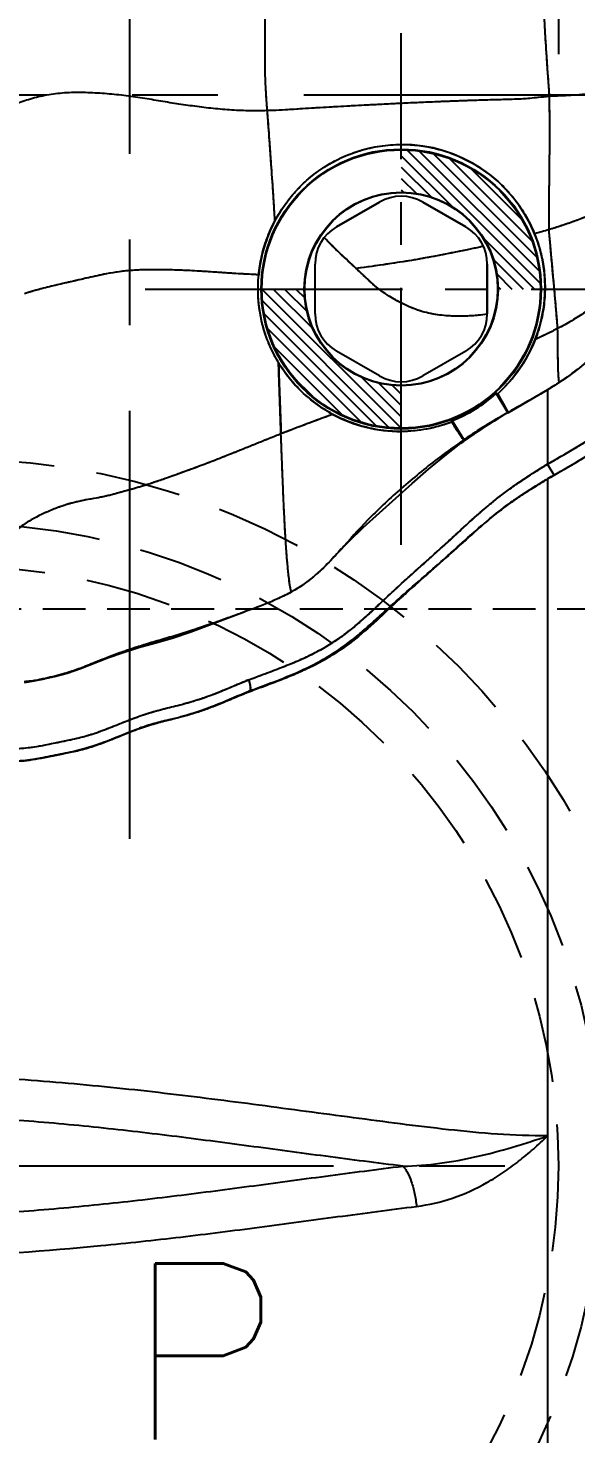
# Model space of a CAD drawing. Header units: millimetres. Extents: x 23075 to 24509, y -21593 to -20579.
# Drawn here: x 23715.78 to 23728.56, y -20938.14 to -20905.32 of the extents above; entities that cross this region are included whole.
import ezdxf

# ---------------------------------------------------------------- set-up
doc = ezdxf.new("R2010")
doc.units = ezdxf.units.MM
doc.header["$LTSCALE"] = 8
for name, pattern in [('CENTER', [2, 1.25, -0.25, 0.25, -0.25]), ('CENTER2', [1.125, 0.75, -0.125, 0.125, -0.125]), ('HIDDEN', [0.375, 0.25, -0.125]), ('HIDDEN2', [0.1875, 0.125, -0.0625])]:
    doc.linetypes.add(name, pattern=pattern)
for name, color, linetype in [('Cav-cor', 30, 'Continuous'), ('CL', 1, 'Continuous'), ('PIN', 5, 'Continuous'), ('PRODUCT', 1, 'Continuous'), ('SCREW', 52, 'HIDDEN'), ('SP', 3, 'Continuous')]:
    doc.layers.add(name, color=color, linetype=linetype)
doc.styles.get("Standard").update_dxf_attribs({"font": 'txt.shx', "width": 0.8, "bigfont": 'chineset.shx'})

# ---------------------------------------------------------------- blocks, each defined once
blk = doc.blocks.new('20100512.182342')
at = {"linetype": 'HIDDEN'}
blk.add_circle((0, 0), 5.5, dxfattribs=at)
at = {"layer": 'SCREW', "linetype": 'CENTER', "ltscale": 5}
for p, q in [((0, -7.042), (0, 7.042)), ((-7, 0), (7, 0))]:
    blk.add_line(p, q, dxfattribs=at)
at = {"layer": 'SCREW', "linetype": 'Continuous'}
blk.add_lwpolyline([(-1.443, 2.5), (-2.887, 0), (-1.443, -2.5), (1.443, -2.5), (2.887, 0), (1.443, 2.5)], close=True, dxfattribs=at)
at = {"layer": 'SCREW'}
for radius in [5, 3]:
    blk.add_circle((0, 0), radius, dxfattribs=at)
blk = doc.blocks.new('20160826.095208')
at = {"layer": 'SP', "linetype": 'CENTER'}
blk.add_line((-17.25, 0), (17.25, 0), dxfattribs=at)
at = {"layer": 'SP', "linetype": 'HIDDEN'}
for radius in [16.5, 15, 14]:
    blk.add_circle((0, 0), radius, dxfattribs=at)
at = {"layer": 'SP'}
blk.add_text('P', height=4.111, dxfattribs=at).set_placement((3.888, -6.392))

msp = doc.modelspace()

# ---------------------------------------------------------------- hatches: boundary and pattern name
at = {"layer": 'PIN', "linetype": 'Continuous'}
h = msp.add_hatch(dxfattribs=at)
h.set_pattern_fill('ANSI31', color=152, scale=1.5, angle=270, style=0)
h.set_pattern_definition([(315, (23959.19718, -20605.77908), (0.13258252, 0.13258252), [])])
h.paths.add_polyline_path([(23724.488, -20914.658), (23724.488, -20913.658, -0.414214), (23722.238, -20911.408), (23721.238, -20911.408, 0.414214)])
h.paths.add_polyline_path([(23726.738, -20911.408), (23727.738, -20911.408, 0.414214), (23724.488, -20908.158), (23724.488, -20909.158, -0.414214)])

# ---------------------------------------------------------------- linework, layer by layer
at = {"linetype": 'HIDDEN2'}
msp.add_lwpolyline([(23743.125, -20896.885), (23743.125, -20910.885, -0.414214), (23735.125, -20918.885), (23711.125, -20918.885, -0.414214), (23703.125, -20910.885), (23703.125, -20896.885, -0.414214), (23711.125, -20888.885), (23735.125, -20888.885, -0.414214)], format="xyb", close=True, dxfattribs=at)
at = {"layer": 'Cav-cor', "color": 241}
for p, q in [((23723.985, -20909.377), (23722.98, -20909.957)), ((23725.995, -20909.957), (23724.99, -20909.377)), ((23722.478, -20911.988), (23722.478, -20910.827)), ((23726.498, -20911.988), (23726.498, -20910.827)), ((23723.985, -20913.438), (23722.98, -20912.858)), ((23725.995, -20912.858), (23724.99, -20913.438)), ((23727.905, -20913.759), (23727.738, -20913.858)), ((23727.905, -20913.759), (23727.905, -20915.497)), ((23726.702, -20913.849), (23726.977, -20914.296)), ((23725.963, -20914.949), (23725.675, -20914.482)), ((23726.978, -20914.297), (23727.006, -20914.281)), ((23725.881, -20915.011), (23725.965, -20914.952)), ((23728.054, -20915.754), (23727.905, -20915.497)), ((23727.905, -20915.841), (23727.905, -20947.941)), ((23716.188, -20920.503), (23716.164, -20920.508))]:
    msp.add_line(p, q, dxfattribs=at)
for points in [[(23727.006, -20914.281), (23727.701, -20913.88), (23727.738, -20913.858)], [(23723.979, -20916.633), (23724.748, -20915.948), (23725.127, -20915.616), (23725.503, -20915.302), (23725.881, -20915.011)], [(23722.891, -20917.696), (23722.975, -20917.605), (23723.273, -20917.293), (23723.603, -20916.975), (23723.979, -20916.633)], [(23719.58, -20919.413), (23720.512, -20919.066), (23720.851, -20918.943)], [(23717.003, -20920.272), (23717.657, -20920.016), (23718.003, -20919.893), (23718.356, -20919.783), (23718.73, -20919.681), (23719.146, -20919.561), (23719.58, -20919.413)], [(23716.188, -20920.503), (23716.4, -20920.454), (23716.692, -20920.377), (23717.003, -20920.272)], [(23715.697, -20920.597), (23715.926, -20920.557), (23716.164, -20920.508)]]:
    msp.add_lwpolyline(points, dxfattribs=at)
for radius in [3.266, 2.261]:
    msp.add_circle((23724.488, -20911.408), radius, dxfattribs=at)
for centre, radius, start, end in [((23724.499, -20911.379), 3.347, 22.136, 90.1939), ((23724.488, -20910.247), 1.005, 60, 120), ((23724.553, -20911.407), 3.405, 152.1921, 174.4265), ((23723.483, -20910.827), 1.005, 120, 180), ((23725.493, -20910.827), 1.005, 0, 60), ((23724.518, -20911.37), 3.327, 338.4763, 22.1079), ((23723.483, -20911.988), 1.005, 180, 240), ((23725.493, -20911.988), 1.005, 300, 0), ((23724.479, -20911.359), 3.367, 312.1778, 338.5498), ((23724.483, -20911.4), 3.338, 211.1813, 241.6109), ((24066.206, -20902.142), 344.754, 181.82613, 182.10266), ((23724.488, -20912.568), 1.005, 240, 300), ((23724.488, -20911.408), 3.296, 291.1151, 312.1978), ((23728.16, -20903.57), 10.382, 261.9273, 262.1368), ((23734.732, -20947.725), 35.424, 109.52, 111.6132), ((23724.474, -20911.423), 3.314, 241.5583, 270.2467), ((23715.842, -20911.17), 10.376, 341.1954, 341.3856), ((23739.889, -20935.204), 23.065, 121.3022, 121.7538), ((23739.425, -20935.427), 22.723, 120.0269, 120.4614), ((23736.78, -20930.923), 17.5, 120.4753, 121.01), ((23731.858, -20923.069), 8.229, 124.1747, 126.3655), ((23734.171, -20925.994), 11.959, 129.5381, 130.1474), ((23734.961, -20926.931), 13.185, 130.1481, 130.7367), ((23702.047, -20891.112), 35.456, 311.5286, 311.7975), ((23714.824, -20914.483), 6.172, 282.0581, 282.5406), ((23724.413, -20929.575), 9.687, 111.0355, 111.6499), ((23729.527, -20943.066), 23.865, 110.8703, 111.1118), ((23717.91, -20915.912), 5.669, 285.9822, 286.1954), ((23720.61, -20928.125), 6.833, 106.0638, 109.0318), ((23720.699, -20928.43), 7.15, 105.2542, 106.0794), ((23721.488, -20931.367), 10.191, 104.2073, 105.1883)]:
    msp.add_arc(centre, radius, start, end, dxfattribs=at)
for points, knots in [([(23721.366, -20907.243), (23721.356, -20907.119), (23721.336, -20906.867), (23721.317, -20906.482), (23721.311, -20906.082), (23721.311, -20905.667), (23721.314, -20905.24), (23721.321, -20904.803), (23721.33, -20904.36), (23721.339, -20903.765), (23721.35, -20903.171), (23721.351, -20902.582), (23721.344, -20902.152), (23721.318, -20901.736), (23721.278, -20901.338), (23721.231, -20900.954), (23721.196, -20900.704), (23721.177, -20900.58)], [0, 0, 0, 0, 0.055957, 0.113598, 0.173426, 0.23572, 0.299972, 0.365554, 0.432007, 0.499011, 0.633077, 0.699201, 0.763965, 0.826377, 0.886299, 0.943914, 1, 1, 1, 1]), ([(23727.947, -20906.912), (23727.943, -20906.806), (23727.929, -20906.596), (23727.905, -20906.282), (23727.884, -20905.969), (23727.857, -20905.558), (23727.828, -20905.06), (23727.82, -20904.574), (23727.821, -20904.203), (23727.827, -20903.941), (23727.838, -20903.692), (23727.853, -20903.39), (23727.874, -20903.108), (23727.894, -20902.844), (23727.905, -20902.72), (23727.913, -20902.661)], [0, 0, 0, 0, 0.07421, 0.148351, 0.222227, 0.295448, 0.438132, 0.57375, 0.638054, 0.699751, 0.758297, 0.81331, 0.912796, 0.957939, 1, 1, 1, 1]), ([(23732.455, -20906.292), (23732.267, -20906.322), (23731.89, -20906.384), (23731.326, -20906.477), (23730.761, -20906.57), (23730.197, -20906.665), (23729.633, -20906.756), (23729.161, -20906.823), (23728.784, -20906.864), (23728.502, -20906.887), (23728.223, -20906.897), (23728.038, -20906.904), (23727.947, -20906.912)], [0, 0, 0, 0, 0.125618, 0.251224, 0.376854, 0.502429, 0.628152, 0.75348, 0.815933, 0.878128, 0.939737, 1, 1, 1, 1]), ([(23721.366, -20907.243), (23721.218, -20907.247), (23720.923, -20907.249), (23720.483, -20907.23), (23720.049, -20907.19), (23719.621, -20907.135), (23719.197, -20907.075), (23718.772, -20907.003), (23718.342, -20906.931), (23717.903, -20906.874), (23717.458, -20906.835), (23717.017, -20906.815), (23716.586, -20906.826), (23716.24, -20906.873), (23715.979, -20906.933), (23715.794, -20906.985), (23715.618, -20907.042), (23715.447, -20907.099), (23715.276, -20907.145), (23715.1, -20907.169), (23714.921, -20907.168), (23714.801, -20907.152), (23714.742, -20907.14)], [0, 0, 0, 0, 0.066266, 0.132332, 0.197435, 0.261686, 0.325537, 0.389555, 0.454626, 0.521063, 0.588, 0.654456, 0.719113, 0.780871, 0.81047, 0.839148, 0.866823, 0.893564, 0.919775, 0.946121, 0.972911, 1, 1, 1, 1]), ([(23727.947, -20906.912), (23727.811, -20906.922), (23727.609, -20906.946), (23727.337, -20906.97), (23727.132, -20906.979), (23726.926, -20906.984), (23726.649, -20906.991), (23726.304, -20907), (23725.889, -20907.014), (23725.476, -20907.03), (23725.064, -20907.047), (23724.653, -20907.066), (23724.243, -20907.086), (23723.696, -20907.113), (23723.012, -20907.149), (23722.19, -20907.199), (23721.641, -20907.236), (23721.366, -20907.243)], [0, 0, 0, 0, 0.06189, 0.092823, 0.123964, 0.155303, 0.186788, 0.249889, 0.31276, 0.375504, 0.438106, 0.500506, 0.562818, 0.625066, 0.749647, 0.874881, 1, 1, 1, 1]), ([(23727.939, -20910.022), (23727.937, -20909.96), (23727.938, -20909.836), (23727.94, -20909.648), (23727.941, -20909.458), (23727.943, -20909.204), (23727.946, -20908.884), (23727.95, -20908.497), (23727.955, -20908.105), (23727.956, -20907.71), (23727.953, -20907.379), (23727.951, -20907.112), (23727.949, -20906.978), (23727.947, -20906.912)], [0, 0, 0, 0, 0.059663, 0.120271, 0.181152, 0.242366, 0.365447, 0.489949, 0.61577, 0.742894, 0.871038, 0.935449, 1, 1, 1, 1]), ([(23721.541, -20909.819), (23721.535, -20909.703), (23721.522, -20909.474), (23721.502, -20909.136), (23721.478, -20908.808), (23721.456, -20908.487), (23721.434, -20908.173), (23721.412, -20907.862), (23721.389, -20907.553), (23721.374, -20907.347), (23721.366, -20907.243)], [0, 0, 0, 0, 0.134793, 0.266006, 0.39329, 0.517804, 0.639729, 0.759648, 0.879534, 1, 1, 1, 1]), ([(23721.541, -20909.819), (23721.673, -20909.568), (23722.005, -20909.093), (23722.685, -20908.517), (23723.531, -20908.127), (23724.166, -20908.033), (23724.488, -20908.032)], [0, 0, 0, 0, 0.23569, 0.475713, 0.732152, 1, 1, 1, 1]), ([(23732.706, -20908.94), (23732.504, -20908.974), (23732.101, -20909.041), (23731.596, -20909.12), (23731.192, -20909.185), (23730.89, -20909.235), (23730.588, -20909.284), (23730.285, -20909.334), (23729.984, -20909.388), (23729.583, -20909.474), (23729.19, -20909.586), (23728.805, -20909.722), (23728.519, -20909.83), (23728.231, -20909.931), (23728.037, -20909.993), (23727.939, -20910.022)], [0, 0, 0, 0, 0.125113, 0.250229, 0.3128, 0.375367, 0.437867, 0.500326, 0.562826, 0.625482, 0.750789, 0.813091, 0.875191, 0.937487, 1, 1, 1, 1]), ([(23723.437, -20910.927), (23723.311, -20910.809), (23723.059, -20910.573), (23722.812, -20910.331), (23722.692, -20910.207)], [0, 0, 0, 0, 0.5, 1, 1, 1, 1]), ([(23728.138, -20912.331), (23728.136, -20912.291), (23728.13, -20912.21), (23728.116, -20912.043), (23728.099, -20911.825), (23728.076, -20911.554), (23728.05, -20911.27), (23728.022, -20910.973), (23727.998, -20910.717), (23727.979, -20910.507), (23727.966, -20910.348), (23727.951, -20910.186), (23727.941, -20910.077), (23727.939, -20910.022)], [0, 0, 0, 0, 0.051564, 0.105365, 0.217357, 0.334432, 0.45748, 0.586514, 0.721042, 0.789669, 0.85888, 0.928669, 1, 1, 1, 1]), ([(23726.407, -20910.41), (23726.158, -20910.466), (23725.659, -20910.568), (23724.915, -20910.712), (23724.174, -20910.828), (23723.682, -20910.897), (23723.437, -20910.927)], [0, 0, 0, 0, 0.254407, 0.506042, 0.754211, 1, 1, 1, 1]), ([(23733.835, -20910.838), (23733.585, -20910.858), (23733.211, -20910.887), (23732.711, -20910.924), (23732.336, -20910.954), (23731.961, -20910.983), (23731.649, -20911.011), (23731.399, -20911.032), (23731.148, -20911.049), (23730.835, -20911.073), (23730.526, -20911.133), (23730.282, -20911.192), (23730.1, -20911.242), (23729.92, -20911.301), (23729.687, -20911.396), (23729.41, -20911.543), (23729.095, -20911.745), (23728.784, -20911.951), (23728.468, -20912.151), (23728.25, -20912.275), (23728.138, -20912.331)], [0, 0, 0, 0, 0.124972, 0.187523, 0.250103, 0.312567, 0.375042, 0.40634, 0.437702, 0.500393, 0.562956, 0.594334, 0.625753, 0.657156, 0.688563, 0.751283, 0.813411, 0.875267, 0.937351, 1, 1, 1, 1]), ([(23721.164, -20911.076), (23720.926, -20911.064), (23720.569, -20911.045), (23720.095, -20911.011), (23719.618, -20910.98), (23719.142, -20910.96), (23718.666, -20910.955), (23718.32, -20910.964), (23717.992, -20910.99), (23717.688, -20911.037), (23717.394, -20911.098), (23717.089, -20911.169), (23716.76, -20911.243), (23716.411, -20911.324), (23716.055, -20911.411), (23715.817, -20911.48), (23715.702, -20911.522)], [0, 0, 0, 0, 0.129061, 0.193894, 0.258354, 0.387948, 0.452727, 0.516278, 0.576185, 0.630804, 0.683266, 0.738954, 0.800766, 0.866049, 0.93353, 1, 1, 1, 1]), ([(23721.627, -20913.128), (23721.443, -20912.825), (23721.172, -20912.153), (23721.129, -20911.43), (23721.164, -20911.076)], [0, 0, 0, 0, 0.49927, 1, 1, 1, 1]), ([(23726.498, -20911.995), (23726.358, -20912.016), (23726.077, -20912.045), (23725.722, -20912.047), (23725.44, -20912.025), (23725.23, -20911.994), (23725.023, -20911.949), (23724.82, -20911.885), (23724.625, -20911.801), (23724.371, -20911.677), (23724.128, -20911.531), (23723.904, -20911.359), (23723.744, -20911.219), (23723.591, -20911.072), (23723.488, -20910.976), (23723.437, -20910.927)], [0, 0, 0, 0, 0.124994, 0.249988, 0.312493, 0.375027, 0.437577, 0.500052, 0.562583, 0.625088, 0.750015, 0.812513, 0.875009, 0.937505, 1, 1, 1, 1]), ([(23732.302, -20911.733), (23732.107, -20911.731), (23731.716, -20911.727), (23731.129, -20911.756), (23730.552, -20911.877), (23730.012, -20912.115), (23729.529, -20912.453), (23729.098, -20912.851), (23728.665, -20913.247), (23728.348, -20913.477), (23728.184, -20913.584)], [0, 0, 0, 0, 0.125028, 0.250037, 0.374998, 0.499946, 0.62492, 0.749943, 0.874978, 1, 1, 1, 1]), ([(23728.138, -20912.331), (23728.094, -20912.353), (23727.92, -20912.442), (23727.745, -20912.528), (23727.613, -20912.591)], [0, 0, 0, 0, 0.248759, 1, 1, 1, 1]), ([(23728.184, -20913.584), (23728.181, -20913.583), (23728.177, -20913.572), (23728.171, -20913.554), (23728.167, -20913.523), (23728.162, -20913.46), (23728.155, -20913.356), (23728.15, -20913.204), (23728.146, -20913.021), (23728.142, -20912.812), (23728.142, -20912.58), (23728.14, -20912.417), (23728.138, -20912.331)], [0, 0, 0, 0, 0.008588, 0.024751, 0.048437, 0.081123, 0.175319, 0.298144, 0.444475, 0.611039, 0.796206, 1, 1, 1, 1]), ([(23726.74, -20913.855), (23726.774, -20913.914), (23726.822, -20913.998), (23726.881, -20914.103), (23726.915, -20914.165), (23726.942, -20914.215), (23726.961, -20914.253), (23726.972, -20914.278), (23726.977, -20914.292), (23726.977, -20914.296)], [0, 0, 0, 0, 0.40965, 0.577549, 0.719437, 0.83353, 0.918128, 0.97318, 1, 1, 1, 1]), ([(23721.684, -20914.791), (23721.548, -20914.845), (23721.276, -20914.955), (23720.867, -20915.12), (23720.459, -20915.284), (23720.051, -20915.446), (23719.643, -20915.598), (23719.236, -20915.746), (23718.833, -20915.888), (23718.503, -20915.998), (23718.25, -20916.072), (23718.074, -20916.12), (23717.905, -20916.167), (23717.736, -20916.213), (23717.561, -20916.256), (23717.373, -20916.291), (23717.173, -20916.325), (23716.966, -20916.365), (23716.756, -20916.419), (23716.547, -20916.486), (23716.341, -20916.564), (23716.142, -20916.652), (23715.949, -20916.749), (23715.762, -20916.853), (23715.583, -20916.973), (23715.473, -20917.068), (23715.421, -20917.12)], [0, 0, 0, 0, 0.065376, 0.131037, 0.196548, 0.261819, 0.326752, 0.391013, 0.45521, 0.517454, 0.545998, 0.572941, 0.598858, 0.624516, 0.650997, 0.679373, 0.709701, 0.741338, 0.773729, 0.806492, 0.839248, 0.871724, 0.903825, 0.935506, 0.967218, 1, 1, 1, 1]), ([(23721.932, -20918.481), (23721.928, -20918.479), (23721.922, -20918.465), (23721.914, -20918.441), (23721.906, -20918.404), (23721.897, -20918.358), (23721.889, -20918.304), (23721.876, -20918.218), (23721.861, -20918.095), (23721.844, -20917.929), (23721.827, -20917.74), (23721.809, -20917.528), (23721.793, -20917.289), (23721.777, -20917.023), (23721.756, -20916.628), (23721.734, -20916.103), (23721.708, -20915.454), (23721.692, -20915.013), (23721.684, -20914.791)], [0, 0, 0, 0, 0.003891, 0.011126, 0.021358, 0.03408, 0.048949, 0.065766, 0.104522, 0.149555, 0.200636, 0.257983, 0.322405, 0.394717, 0.473471, 0.642859, 0.819907, 1, 1, 1, 1]), ([(23725.664, -20914.515), (23725.476, -20914.587), (23725.089, -20914.697), (23724.687, -20914.735), (23724.488, -20914.736)], [0, 0, 0, 0, 0.502567, 1, 1, 1, 1]), ([(23725.963, -20914.949), (23725.959, -20914.947), (23725.949, -20914.935), (23725.93, -20914.911), (23725.904, -20914.874), (23725.869, -20914.824), (23725.827, -20914.762), (23725.758, -20914.658), (23725.703, -20914.574), (23725.664, -20914.515)], [0, 0, 0, 0, 0.028065, 0.08514, 0.17174, 0.287203, 0.429681, 0.597248, 1, 1, 1, 1]), ([(23727.905, -20915.497), (23728.117, -20915.374), (23728.546, -20915.134), (23728.958, -20914.866), (23729.161, -20914.727)], [0, 0, 0, 0, 0.500026, 1, 1, 1, 1]), ([(23728.054, -20915.754), (23728.27, -20915.628), (23728.706, -20915.382), (23729.126, -20915.108), (23729.332, -20914.966)], [0, 0, 0, 0, 0.499985, 1, 1, 1, 1]), ([(23726.391, -20916.576), (23726.602, -20916.394), (23727.042, -20916.045), (23727.511, -20915.74), (23727.75, -20915.592)], [0, 0, 0, 0, 0.498252, 1, 1, 1, 1]), ([(23725.395, -20917.479), (23725.561, -20917.33), (23725.892, -20917.027), (23726.221, -20916.723), (23726.391, -20916.576)], [0, 0, 0, 0, 0.498489, 1, 1, 1, 1]), ([(23725.679, -20917.545), (23725.735, -20917.495), (23725.96, -20917.292), (23726.185, -20917.089), (23726.357, -20916.941)], [0, 0, 0, 0, 0.249181, 1, 1, 1, 1]), ([(23720.936, -20920.533), (23721.146, -20920.452), (23721.569, -20920.3), (23722.196, -20920.048), (23722.801, -20919.739), (23723.36, -20919.343), (23723.866, -20918.878), (23724.366, -20918.404), (23724.879, -20917.94), (23725.224, -20917.634), (23725.395, -20917.479)], [0, 0, 0, 0, 0.123265, 0.246569, 0.370363, 0.495114, 0.620867, 0.747008, 0.873286, 1, 1, 1, 1]), ([(23721.025, -20920.767), (23721.238, -20920.686), (23721.666, -20920.529), (23722.299, -20920.263), (23722.905, -20919.933), (23723.37, -20919.589), (23723.721, -20919.286), (23724.066, -20918.973), (23724.498, -20918.581), (23725.025, -20918.119), (23725.379, -20917.812), (23725.555, -20917.656)], [0, 0, 0, 0, 0.123136, 0.246426, 0.37034, 0.495217, 0.558001, 0.62092, 0.746886, 0.873129, 1, 1, 1, 1]), ([(23722.891, -20917.696), (23722.749, -20917.848), (23722.454, -20918.14), (23722.112, -20918.381), (23721.932, -20918.481)], [0, 0, 0, 0, 0.502345, 1, 1, 1, 1]), ([(23721.932, -20918.481), (23721.761, -20918.577), (23721.403, -20918.74), (23721.035, -20918.876), (23720.851, -20918.943)], [0, 0, 0, 0, 0.500526, 1, 1, 1, 1]), ([(23714.722, -20922.181), (23714.856, -20922.163), (23715.059, -20922.153), (23715.329, -20922.145), (23715.531, -20922.139), (23715.732, -20922.126), (23715.933, -20922.102), (23716.131, -20922.066), (23716.328, -20922.025), (23716.525, -20921.985), (23716.787, -20921.932), (23717.113, -20921.857), (23717.493, -20921.733), (23717.863, -20921.583), (23718.232, -20921.435), (23718.606, -20921.305), (23718.986, -20921.201), (23719.369, -20921.111), (23719.746, -20921.002), (23720.116, -20920.871), (23720.478, -20920.72), (23720.718, -20920.619), (23720.84, -20920.571)], [0, 0, 0, 0, 0.063687, 0.095478, 0.127234, 0.158958, 0.190641, 0.222302, 0.253922, 0.285495, 0.317023, 0.379949, 0.44274, 0.505413, 0.567889, 0.630092, 0.692015, 0.753728, 0.815333, 0.876911, 0.938493, 1, 1, 1, 1]), ([(23716.113, -20920.519), (23716.078, -20920.527), (23715.94, -20920.555), (23715.799, -20920.575), (23715.694, -20920.578)], [0, 0, 0, 0, 0.256574, 1, 1, 1, 1]), ([(23720.971, -20920.674), (23720.969, -20920.663), (23720.961, -20920.615), (23720.948, -20920.568), (23720.936, -20920.533)], [0, 0, 0, 0, 0.23201, 1, 1, 1, 1]), ([(23720.969, -20920.777), (23720.973, -20920.763), (23720.976, -20920.728), (23720.973, -20920.693), (23720.971, -20920.674)], [0, 0, 0, 0, 0.436629, 1, 1, 1, 1]), ([(23719.491, -20921.356), (23719.738, -20921.284), (23720.222, -20921.107), (23720.692, -20920.896), (23720.931, -20920.803)], [0, 0, 0, 0, 0.500277, 1, 1, 1, 1]), ([(23714.707, -20922.47), (23714.786, -20922.459), (23714.945, -20922.447), (23715.263, -20922.437), (23715.581, -20922.429), (23715.897, -20922.39), (23716.131, -20922.349), (23716.364, -20922.3), (23716.596, -20922.256), (23716.828, -20922.208), (23717.058, -20922.152), (23717.284, -20922.085), (23717.581, -20921.981), (23717.943, -20921.833), (23718.234, -20921.717), (23718.382, -20921.666)], [0, 0, 0, 0, 0.063173, 0.126263, 0.252162, 0.315003, 0.377757, 0.440419, 0.502965, 0.565405, 0.627768, 0.690027, 0.752215, 0.876388, 1, 1, 1, 1]), ([(23727.905, -20931.185), (23727.514, -20931.186), (23726.74, -20931.155), (23725.596, -20931.047), (23724.477, -20930.908), (23723.373, -20930.763), (23722.274, -20930.616), (23720.807, -20930.419), (23719.334, -20930.23), (23717.847, -20930.066), (23716.331, -20929.921), (23714.8, -20929.81), (23713.258, -20929.722), (23712.092, -20929.664), (23710.92, -20929.623), (23710.137, -20929.613), (23709.745, -20929.612)], [0, 0, 0, 0, 0.064298, 0.127263, 0.188855, 0.249763, 0.310483, 0.371155, 0.493118, 0.554793, 0.617132, 0.743492, 0.807226, 0.871202, 0.93548, 1, 1, 1, 1]), ([(23724.529, -20931.892), (23723.928, -20931.82), (23722.73, -20931.663), (23720.934, -20931.422), (23719.131, -20931.184), (23717.614, -20931.009), (23716.385, -20930.89), (23715.137, -20930.787), (23713.879, -20930.704), (23712.616, -20930.636), (23711.342, -20930.577), (23710.384, -20930.552), (23709.745, -20930.552)], [0, 0, 0, 0, 0.122221, 0.243894, 0.365969, 0.489558, 0.552143, 0.615249, 0.742566, 0.806592, 0.870821, 1, 1, 1, 1]), ([(23724.529, -20931.892), (23724.818, -20931.888), (23725.395, -20931.841), (23726.248, -20931.681), (23726.947, -20931.494), (23727.499, -20931.323), (23727.773, -20931.231), (23727.91, -20931.185)], [0, 0, 0, 0, 0.249848, 0.499867, 0.749915, 0.874952, 1, 1, 1, 1]), ([(23724.847, -20932.832), (23725.132, -20932.796), (23725.701, -20932.663), (23726.367, -20932.358), (23726.869, -20932.047), (23727.17, -20931.827), (23727.402, -20931.639), (23727.573, -20931.493), (23727.741, -20931.342), (23727.85, -20931.238), (23727.905, -20931.188)], [0, 0, 0, 0, 0.243769, 0.49224, 0.618257, 0.745071, 0.808696, 0.872415, 0.936193, 1, 1, 1, 1]), ([(23709.745, -20933.219), (23710.384, -20933.219), (23711.341, -20933.195), (23712.614, -20933.137), (23713.878, -20933.07), (23715.445, -20932.968), (23717.304, -20932.808), (23719.133, -20932.6), (23720.937, -20932.365), (23722.732, -20932.123), (23723.929, -20931.966), (23724.529, -20931.892)], [0, 0, 0, 0, 0.129106, 0.19332, 0.257331, 0.384649, 0.51047, 0.634193, 0.756341, 0.877929, 1, 1, 1, 1]), ([(23724.529, -20931.892), (23724.548, -20931.911), (23724.586, -20931.956), (23724.657, -20932.075), (23724.735, -20932.268), (23724.805, -20932.535), (23724.836, -20932.73), (23724.847, -20932.832)], [0, 0, 0, 0, 0.079687, 0.175702, 0.412346, 0.694764, 1, 1, 1, 1]), ([(23709.745, -20934.158), (23710.397, -20934.158), (23711.375, -20934.137), (23712.675, -20934.08), (23714.601, -20933.98), (23716.827, -20933.827), (23719.337, -20933.554), (23721.181, -20933.319), (23723.014, -20933.071), (23724.235, -20932.909), (23724.847, -20932.832)], [0, 0, 0, 0, 0.12908, 0.193289, 0.257291, 0.510467, 0.634262, 0.756431, 0.877984, 1, 1, 1, 1])]:
    msp.add_open_spline(points, degree=3, knots=knots, dxfattribs=at)
for points in [[(23727.939, -20910.022), (23727.826, -20910.056), (23727.713, -20910.088), (23727.6, -20910.118)], [(23728.184, -20913.584), (23728.093, -20913.645), (23727.999, -20913.703), (23727.905, -20913.759)], [(23726.977, -20914.296), (23726.632, -20914.501), (23726.29, -20914.715), (23725.963, -20914.949)], [(23727.236, -20916.261), (23727.408, -20916.143), (23727.586, -20916.032), (23727.765, -20915.924)], [(23726.558, -20916.771), (23726.695, -20916.658), (23726.835, -20916.548), (23726.979, -20916.442)], [(23718.987, -20921.488), (23719.148, -20921.447), (23719.311, -20921.408), (23719.471, -20921.362)]]:
    msp.add_open_spline(points, degree=3, dxfattribs=at)
at = {"layer": 'CL', "color": 6, "linetype": 'CENTER'}
for p, q in [((23718.156, -20924.252), (23718.156, -20889.518)), ((23748.214, -20906.885), (23697.129, -20906.885))]:
    msp.add_line(p, q, dxfattribs=at)
at = {"layer": 'PIN', "color": 152, "linetype": 'CENTER2'}
for p, q in [((23724.488, -20917.379), (23724.488, -20905.436)), ((23718.517, -20911.408), (23730.459, -20911.408))]:
    msp.add_line(p, q, dxfattribs=at)
at = {"layer": 'PIN', "color": 152}
for radius in [3.25, 2.25]:
    msp.add_circle((23724.488, -20911.408), radius, dxfattribs=at)
at = {"layer": 'PRODUCT'}
for p, q in [((23722.98, -20909.957), (23723.985, -20909.377)), ((23724.99, -20909.377), (23725.995, -20909.957)), ((23722.478, -20911.988), (23722.478, -20910.827)), ((23726.498, -20910.827), (23726.498, -20911.988)), ((23723.985, -20913.438), (23722.98, -20912.858)), ((23725.995, -20912.858), (23724.99, -20913.438)), ((23727.905, -20913.759), (23727.736, -20913.86)), ((23727.905, -20913.759), (23727.905, -20915.497)), ((23726.702, -20913.849), (23726.977, -20914.296)), ((23725.963, -20914.949), (23725.675, -20914.482)), ((23728.056, -20915.758), (23727.905, -20915.497)), ((23720.942, -20920.814), (23720.942, -20920.814))]:
    msp.add_line(p, q, dxfattribs=at)
for radius in [3.266, 2.261]:
    msp.add_circle((23724.488, -20911.408), radius, dxfattribs=at)
for centre, radius, start, end in [((23724.488, -20910.247), 1.005, 60, 120), ((23723.483, -20910.827), 1.005, 120, 180), ((23725.493, -20910.827), 1.005, 0, 60), ((23723.483, -20911.988), 1.005, 180, 240), ((23725.493, -20911.988), 1.005, 300, 0), ((23724.488, -20912.568), 1.005, 240, 300), ((23724.488, -20911.408), 3.296, 291.1151, 312.1978)]:
    msp.add_arc(centre, radius, start, end, dxfattribs=at)
for points, start_tangent, end_tangent in [([(23721.366, -20907.243), (23721.347, -20906.996), (23721.331, -20906.744), (23721.32, -20906.487), (23721.314, -20906.222), (23721.312, -20905.672), (23721.317, -20905.098), (23721.327, -20904.51), (23721.337, -20903.915), (23721.347, -20903.317), (23721.35, -20902.725), (23721.34, -20902.146), (23721.303, -20901.596), (23721.246, -20901.076), (23721.213, -20900.827), (23721.177, -20900.58)], (-0.083352, 0.99652), (-0.150218, 0.988653)), ([(23727.947, -20906.912), (23727.936, -20906.701), (23727.921, -20906.491), (23727.905, -20906.281), (23727.891, -20906.072), (23727.864, -20905.657), (23727.84, -20905.25), (23727.826, -20904.854), (23727.821, -20904.473), (23727.824, -20904.11), (23727.835, -20903.769), (23727.85, -20903.453), (23727.87, -20903.165), (23727.89, -20902.902), (23727.9, -20902.778), (23727.913, -20902.661)], (-0.039149, 0.999233), (0.118939, 0.992902)), ([(23732.455, -20906.292), (23732.043, -20906.359), (23731.53, -20906.444), (23731.017, -20906.528), (23730.504, -20906.613), (23729.991, -20906.698), (23729.477, -20906.777), (23729.22, -20906.813), (23728.963, -20906.844), (23728.706, -20906.87), (23728.45, -20906.888), (23728.196, -20906.898), (23727.947, -20906.912)], (-0.987508, -0.157569), (-0.997143, -0.075535)), ([(23727.947, -20906.912), (23727.676, -20906.938), (23727.406, -20906.963), (23727.133, -20906.978), (23726.857, -20906.986), (23726.58, -20906.993), (23726.303, -20907.001), (23725.751, -20907.02), (23725.201, -20907.042), (23724.653, -20907.066), (23724.106, -20907.093), (23723.56, -20907.121), (23723.013, -20907.15), (23722.464, -20907.182), (23721.915, -20907.217), (23721.642, -20907.233), (23721.366, -20907.243)], (-0.997053, -0.076717), (-0.999661, -0.026038)), ([(23727.939, -20910.022), (23727.937, -20909.899), (23727.939, -20909.774), (23727.94, -20909.648), (23727.941, -20909.522), (23727.942, -20909.268), (23727.944, -20909.013), (23727.947, -20908.757), (23727.95, -20908.498), (23727.953, -20908.238), (23727.955, -20907.975), (23727.955, -20907.711), (23727.954, -20907.446), (23727.953, -20907.313), (23727.952, -20907.179), (23727.95, -20907.045), (23727.947, -20906.912)], (-0.038305, 0.999266), (-0.039111, 0.999235)), ([(23721.541, -20909.819), (23721.535, -20909.699), (23721.516, -20909.369), (23721.496, -20909.048), (23721.473, -20908.737), (23721.452, -20908.431), (23721.431, -20908.131), (23721.41, -20907.836), (23721.388, -20907.54), (23721.378, -20907.392), (23721.366, -20907.243)], (-0.048677, 0.998815), (-0.078279, 0.996931)), ([(23721.541, -20909.819), (23721.763, -20909.454), (23722.025, -20909.127), (23722.328, -20908.832), (23722.679, -20908.57), (23723.078, -20908.348), (23723.52, -20908.178), (23723.994, -20908.07), (23724.488, -20908.032)], (0.466385, 0.884582), (0.999996, 0.002917)), ([(23724.488, -20908.032), (23724.903, -20908.056), (23725.313, -20908.133), (23725.712, -20908.26), (23726.093, -20908.436), (23726.452, -20908.661), (23726.79, -20908.938), (23727.099, -20909.27), (23727.372, -20909.661), (23727.6, -20910.118)], (0.999996, 0.002917), (0.376159, -0.926555)), ([(23732.706, -20908.94), (23732.288, -20909.009), (23731.797, -20909.089), (23731.305, -20909.167), (23730.813, -20909.248), (23730.322, -20909.328), (23729.833, -20909.421), (23729.349, -20909.543), (23728.876, -20909.697), (23728.644, -20909.783), (23728.412, -20909.868), (23728.176, -20909.948), (23727.939, -20910.022)], (-0.986032, -0.166557), (-0.957637, -0.287978)), ([(23721.164, -20911.076), (23721.23, -20910.664), (23721.354, -20910.24), (23721.541, -20909.819)], (0.096986, 0.995286), (0.466385, 0.884582)), ([(23723.437, -20910.927), (23723.073, -20910.583), (23722.692, -20910.207)], (-0.726917, 0.686726), (-0.695205, 0.718812)), ([(23727.939, -20910.022), (23727.77, -20910.071), (23727.6, -20910.118)], (-0.958094, -0.286453), (-0.966186, -0.257847)), ([(23727.6, -20910.118), (23727.715, -20910.452), (23727.799, -20910.823), (23727.841, -20911.224), (23727.833, -20911.652), (23727.762, -20912.106), (23727.613, -20912.591)], (0.376158, -0.926555), (-0.365858, -0.930671)), ([(23728.138, -20912.331), (23728.133, -20912.252), (23728.127, -20912.171), (23728.113, -20912.003), (23728.099, -20911.829), (23728.084, -20911.65), (23728.068, -20911.466), (23728.051, -20911.275), (23728.032, -20911.078), (23728.013, -20910.875), (23727.993, -20910.666), (23727.975, -20910.455), (23727.966, -20910.348), (23727.956, -20910.241), (23727.946, -20910.133), (23727.939, -20910.022)], (-0.043037, 0.999073), (-0.038116, 0.999273)), ([(23726.407, -20910.41), (23726.328, -20910.428), (23725.791, -20910.54), (23725.257, -20910.645), (23724.725, -20910.74), (23724.198, -20910.822), (23723.672, -20910.897), (23723.437, -20910.927)], (-0.976249, -0.216651), (-0.992494, -0.122295)), ([(23733.835, -20910.838), (23733.336, -20910.877), (23732.836, -20910.915), (23732.335, -20910.954), (23731.836, -20910.995), (23731.337, -20911.036), (23730.836, -20911.08), (23730.343, -20911.178), (23729.862, -20911.325), (23729.411, -20911.548), (23728.991, -20911.814), (23728.574, -20912.083), (23728.359, -20912.212), (23728.138, -20912.331)], (-0.9966, -0.082396), (-0.893153, -0.449754)), ([(23721.164, -20911.076), (23721.066, -20911.071), (23720.556, -20911.043), (23720.045, -20911.008), (23719.537, -20910.978), (23719.024, -20910.96), (23718.514, -20910.96), (23718.266, -20910.97), (23718.029, -20910.99), (23717.81, -20911.019), (23717.604, -20911.055), (23717.401, -20911.098), (23717.19, -20911.145), (23716.961, -20911.197), (23716.718, -20911.253), (23716.467, -20911.311), (23716.21, -20911.374), (23715.95, -20911.442), (23715.702, -20911.522)], (-0.998524, 0.054313), (-0.940067, -0.340991)), ([(23721.627, -20913.128), (23721.482, -20912.863), (23721.369, -20912.602), (23721.282, -20912.345), (23721.219, -20912.091), (23721.176, -20911.838), (23721.153, -20911.585), (23721.149, -20911.331), (23721.164, -20911.076)], (-0.517513, 0.855675), (0.096989, 0.995285)), ([(23726.498, -20911.995), (23726.046, -20912.04), (23725.628, -20912.038), (23725.247, -20911.995), (23724.911, -20911.913), (23724.626, -20911.8), (23724.381, -20911.677), (23724.164, -20911.547), (23723.968, -20911.408), (23723.785, -20911.254), (23723.611, -20911.091), (23723.437, -20910.927)], (-0.989227, -0.14639), (-0.726911, 0.686732)), ([(23731.43, -20911.744), (23731.143, -20911.77), (23730.679, -20911.86), (23730.245, -20912.018), (23729.853, -20912.234), (23729.459, -20912.528), (23729.06, -20912.885), (23728.639, -20913.254), (23728.184, -20913.584)], (-0.998179, -0.060317), (-0.835752, -0.549107)), ([(23728.138, -20912.331), (23727.88, -20912.461), (23727.619, -20912.588), (23727.613, -20912.591)], (-0.890519, -0.454947), (-0.90337, -0.428863)), ([(23728.184, -20913.584), (23728.182, -20913.581), (23728.178, -20913.575), (23728.175, -20913.567), (23728.172, -20913.556), (23728.167, -20913.526), (23728.164, -20913.485), (23728.16, -20913.431), (23728.156, -20913.367), (23728.153, -20913.294), (23728.15, -20913.213), (23728.147, -20913.029), (23728.143, -20912.82), (23728.142, -20912.587), (23728.14, -20912.461), (23728.138, -20912.331)], (-0.787443, 0.616388), (-0.026498, 0.999649)), ([(23727.613, -20912.591), (23727.401, -20913.032), (23727.1, -20913.473), (23726.74, -20913.855)], (-0.36586, -0.93067), (-0.740666, -0.671873)), ([(23722.895, -20914.336), (23722.439, -20914.039), (23722.001, -20913.632), (23721.627, -20913.128)], (-0.879711, 0.475508), (-0.517513, 0.855675)), ([(23721.684, -20914.791), (23721.673, -20914.491), (23721.662, -20914.192), (23721.652, -20913.89), (23721.642, -20913.585), (23721.632, -20913.28), (23721.627, -20913.128)], (-0.035089, 0.999384), (-0.03124, 0.999512)), ([(23728.184, -20913.584), (23728.047, -20913.672), (23727.905, -20913.759)], (-0.835587, -0.549358), (-0.857093, -0.515162)), ([(23726.74, -20913.855), (23726.727, -20913.853), (23726.714, -20913.851), (23726.702, -20913.849)], (-0.990597, 0.136812), (-0.99009, 0.140433)), ([(23726.74, -20913.855), (23726.871, -20914.085), (23726.951, -20914.235), (23726.977, -20914.296)], (0.500193, -0.865914), (-0.031873, -0.999492)), ([(23727.736, -20913.86), (23727.119, -20914.212), (23726.976, -20914.293)], (-0.863638, -0.504112), (-0.866704, -0.498822)), ([(23722.895, -20914.336), (23722.756, -20914.386), (23722.221, -20914.584), (23721.684, -20914.791)], (-0.942745, -0.333513), (-0.930436, -0.366453)), ([(23724.488, -20914.736), (23723.945, -20914.694), (23723.407, -20914.56), (23722.895, -20914.336)], (-0.999988, -0.004913), (-0.879711, 0.475508)), ([(23725.664, -20914.515), (23725.668, -20914.504), (23725.672, -20914.493), (23725.675, -20914.482)], (0.322339, 0.946624), (0.319195, 0.947689)), ([(23726.976, -20914.293), (23726.261, -20914.724)], (-0.866704, -0.498822), (-0.842151, -0.539241)), ([(23721.684, -20914.791), (23721.412, -20914.9), (23721.14, -20915.01), (23720.867, -20915.12), (23720.594, -20915.229), (23720.05, -20915.445), (23719.506, -20915.648), (23718.965, -20915.841), (23718.693, -20915.934), (23718.431, -20916.018), (23718.187, -20916.089), (23717.959, -20916.151), (23717.737, -20916.212), (23717.504, -20916.266), (23717.244, -20916.313), (23716.968, -20916.367), (23716.687, -20916.442), (23716.409, -20916.539), (23716.142, -20916.654), (23715.886, -20916.784), (23715.645, -20916.933), (23715.531, -20917.02), (23715.421, -20917.12)], (-0.929955, -0.367674), (-0.704522, -0.709682)), ([(23721.932, -20918.481), (23721.929, -20918.478), (23721.925, -20918.472), (23721.921, -20918.464), (23721.918, -20918.453), (23721.91, -20918.425), (23721.903, -20918.389), (23721.896, -20918.35), (23721.889, -20918.307), (23721.875, -20918.206), (23721.861, -20918.089), (23721.847, -20917.957), (23721.833, -20917.812), (23721.82, -20917.652), (23721.793, -20917.284), (23721.768, -20916.845), (23721.745, -20916.358), (23721.724, -20915.845), (23721.703, -20915.321), (23721.684, -20914.791)], (-0.83632, 0.548242), (-0.036381, 0.999338)), ([(23725.664, -20914.515), (23725.308, -20914.629), (23724.919, -20914.706), (23724.488, -20914.736)], (-0.934183, -0.356794), (-0.999988, -0.004913)), ([(23725.952, -20914.941), (23725.92, -20914.896), (23725.822, -20914.754), (23725.664, -20914.515)], (-0.747322, 0.664463), (-0.545809, 0.83791)), ([(23726.261, -20914.724), (23725.95, -20914.93)], (-0.842151, -0.539241), (-0.826085, -0.563545)), ([(23727.905, -20915.497), (23728.104, -20915.382), (23728.282, -20915.28), (23728.442, -20915.186), (23728.585, -20915.1), (23728.712, -20915.022), (23728.824, -20914.951), (23728.923, -20914.886), (23729.012, -20914.828), (23729.09, -20914.775), (23729.161, -20914.727)], (0.865481, 0.500942), (0.825663, 0.564164)), ([(23725.95, -20914.93), (23725.39, -20915.333), (23724.546, -20916.019), (23723.788, -20916.723), (23723.149, -20917.414), (23722.886, -20917.702)], (-0.826085, -0.563545), (-0.685009, -0.728534)), ([(23729.331, -20914.977), (23729.019, -20915.184), (23728.475, -20915.517), (23728.056, -20915.758)], (-0.824474, -0.5659), (-0.866235, -0.499637)), ([(23725.853, -20917.062), (23726.007, -20916.921), (23726.165, -20916.777), (23726.332, -20916.628), (23726.515, -20916.471), (23726.721, -20916.303), (23726.959, -20916.122), (23727.233, -20915.927), (23727.548, -20915.719), (23727.905, -20915.497)], (0.736542, 0.676392), (0.854322, 0.519744)), ([(23726.022, -20917.246), (23726.133, -20917.146), (23726.293, -20917.004), (23726.461, -20916.859), (23726.644, -20916.706), (23726.851, -20916.544), (23727.09, -20916.368), (23727.366, -20916.179), (23727.687, -20915.976), (23728.056, -20915.757)], (0.744369, 0.667769), (0.865368, 0.501137)), ([(23720.936, -20920.533), (23721.363, -20920.373), (23721.738, -20920.23), (23722.075, -20920.091), (23722.4, -20919.94), (23722.733, -20919.761), (23723.057, -20919.553), (23723.328, -20919.351), (23723.564, -20919.151), (23723.788, -20918.948), (23724.02, -20918.731), (23724.273, -20918.494), (23724.547, -20918.242), (23724.827, -20917.988), (23725.086, -20917.757), (23725.314, -20917.552), (23725.513, -20917.373), (23725.689, -20917.212), (23725.851, -20917.064), (23725.853, -20917.062)], (0.9334, 0.358838), (0.736542, 0.676392)), ([(23721.029, -20920.779), (23721.353, -20920.657), (23721.73, -20920.513), (23722.075, -20920.37), (23722.413, -20920.213), (23722.761, -20920.025), (23723.104, -20919.805), (23723.391, -20919.592), (23723.64, -20919.384), (23723.874, -20919.176), (23724.112, -20918.957), (23724.37, -20918.72), (23724.647, -20918.468), (23724.93, -20918.215), (23725.192, -20917.984), (23725.424, -20917.779), (23725.627, -20917.599), (23725.808, -20917.438), (23725.974, -20917.289), (23726.022, -20917.246)], (0.93474, 0.355332), (0.744369, 0.667769)), ([(23726.019, -20917.242), (23725.533, -20917.683), (23724.381, -20918.713), (23723.278, -20919.691), (23722.04, -20920.389), (23721.032, -20920.78)], (-0.743559, -0.668671), (-0.934525, -0.355898)), ([(23722.886, -20917.702), (23722.554, -20918.031), (23721.932, -20918.481)], (-0.685009, -0.728534), (-0.873497, -0.486829)), ([(23721.932, -20918.481), (23721.629, -20918.634), (23721.317, -20918.767), (23721.001, -20918.888), (23720.833, -20918.95)], (-0.872857, -0.487976), (-0.939402, -0.342817)), ([(23720.833, -20918.95), (23720.684, -20919.004), (23720.363, -20919.119), (23720.029, -20919.238), (23719.671, -20919.36), (23719.282, -20919.483), (23718.885, -20919.6), (23718.523, -20919.708), (23718.203, -20919.81), (23717.922, -20919.907), (23717.674, -20919.999), (23717.455, -20920.086), (23717.258, -20920.165), (23717.081, -20920.236), (23716.918, -20920.297), (23716.768, -20920.349), (23716.629, -20920.391)], (-0.939402, -0.342817), (-0.961205, -0.275835)), ([(23716.629, -20920.391), (23716.414, -20920.448), (23716.189, -20920.502), (23715.95, -20920.553)], (-0.961231, -0.275744), (-0.981254, -0.192717)), ([(23715.95, -20920.553), (23715.697, -20920.596)], (-0.981254, -0.192717), (-0.989039, -0.147656)), ([(23719.58, -20921.049), (23719.703, -20921.011), (23719.83, -20920.97), (23719.962, -20920.925), (23720.102, -20920.873), (23720.252, -20920.813), (23720.414, -20920.747), (23720.585, -20920.675), (23720.76, -20920.603), (23720.936, -20920.533)], (0.959377, 0.282128), (0.93341, 0.358811)), ([(23720.942, -20920.814), (23720.969, -20920.777), (23720.971, -20920.674), (23720.936, -20920.533)], (0.897954, 0.440089), (-0.322518, 0.946563)), ([(23718.872, -20921.234), (23718.922, -20921.22), (23719.072, -20921.182), (23719.208, -20921.148), (23719.336, -20921.116), (23719.459, -20921.083), (23719.58, -20921.049)], (0.966083, 0.258231), (0.959377, 0.282128)), ([(23720.942, -20920.815), (23720.349, -20921.059), (23719.587, -20921.332), (23719.5, -20921.357)], (-0.931849, -0.362845), (-0.963293, -0.268451)), ([(23719.5, -20921.358), (23719.567, -20921.338), (23719.694, -20921.3), (23719.824, -20921.257), (23719.96, -20921.209), (23720.104, -20921.156), (23720.257, -20921.095), (23720.42, -20921.027), (23720.589, -20920.956), (23720.761, -20920.884), (23720.932, -20920.817)], (0.961713, 0.27406), (0.932536, 0.361077)), ([(23720.932, -20920.817), (23721.029, -20920.779)], (0.932769, 0.360475), (0.93474, 0.355332)), ([(23721.032, -20920.78), (23720.942, -20920.814)], (-0.934525, -0.355898), (-0.932593, -0.36093)), ([(23714.722, -20922.181), (23715.057, -20922.154), (23715.354, -20922.144), (23715.611, -20922.134), (23715.853, -20922.111), (23716.116, -20922.068), (23716.412, -20922.008), (23716.711, -20921.947), (23717.015, -20921.877), (23717.338, -20921.782), (23717.644, -20921.671), (23717.913, -20921.563), (23718.154, -20921.468), (23718.374, -20921.386), (23718.574, -20921.32), (23718.757, -20921.265), (23718.872, -20921.234)], (0.991531, 0.129869), (0.966083, 0.258231)), ([(23718.944, -20921.502), (23719.051, -20921.475), (23719.186, -20921.441), (23719.315, -20921.408), (23719.441, -20921.374), (23719.499, -20921.358)], (0.96802, 0.250874), (0.961781, 0.273819)), ([(23718.945, -20921.501), (23718.838, -20921.53), (23718.152, -20921.759), (23717.49, -20922.021), (23716.827, -20922.215), (23716.205, -20922.344), (23715.601, -20922.432), (23715.041, -20922.454), (23714.707, -20922.479)], (-0.966938, -0.25501), (-0.99103, -0.133636)), ([(23714.746, -20922.474), (23715.008, -20922.454), (23715.298, -20922.444), (23715.561, -20922.433), (23715.82, -20922.409), (23716.099, -20922.363), (23716.397, -20922.303), (23716.697, -20922.242), (23717.012, -20922.17), (23717.352, -20922.069), (23717.669, -20921.952), (23717.938, -20921.844), (23718.173, -20921.75), (23718.383, -20921.671), (23718.573, -20921.608), (23718.746, -20921.556), (23718.905, -20921.512), (23718.944, -20921.502)], (0.99339, 0.114785), (0.96802, 0.250874))]:
    msp.add_spline(points, degree=3, dxfattribs=dict(at, start_tangent=start_tangent, end_tangent=end_tangent))

# ---------------------------------------------------------------- block references
at = {"linetype": 'Continuous', "rotation": 180}
msp.add_blockref('20100512.182342', (23728.156, -20898.885), dxfattribs=at)
at = {"layer": 'SP'}
msp.add_blockref('20160826.095208', (23714.156, -20931.885), dxfattribs=at)

doc.saveas('drawing.dxf')
